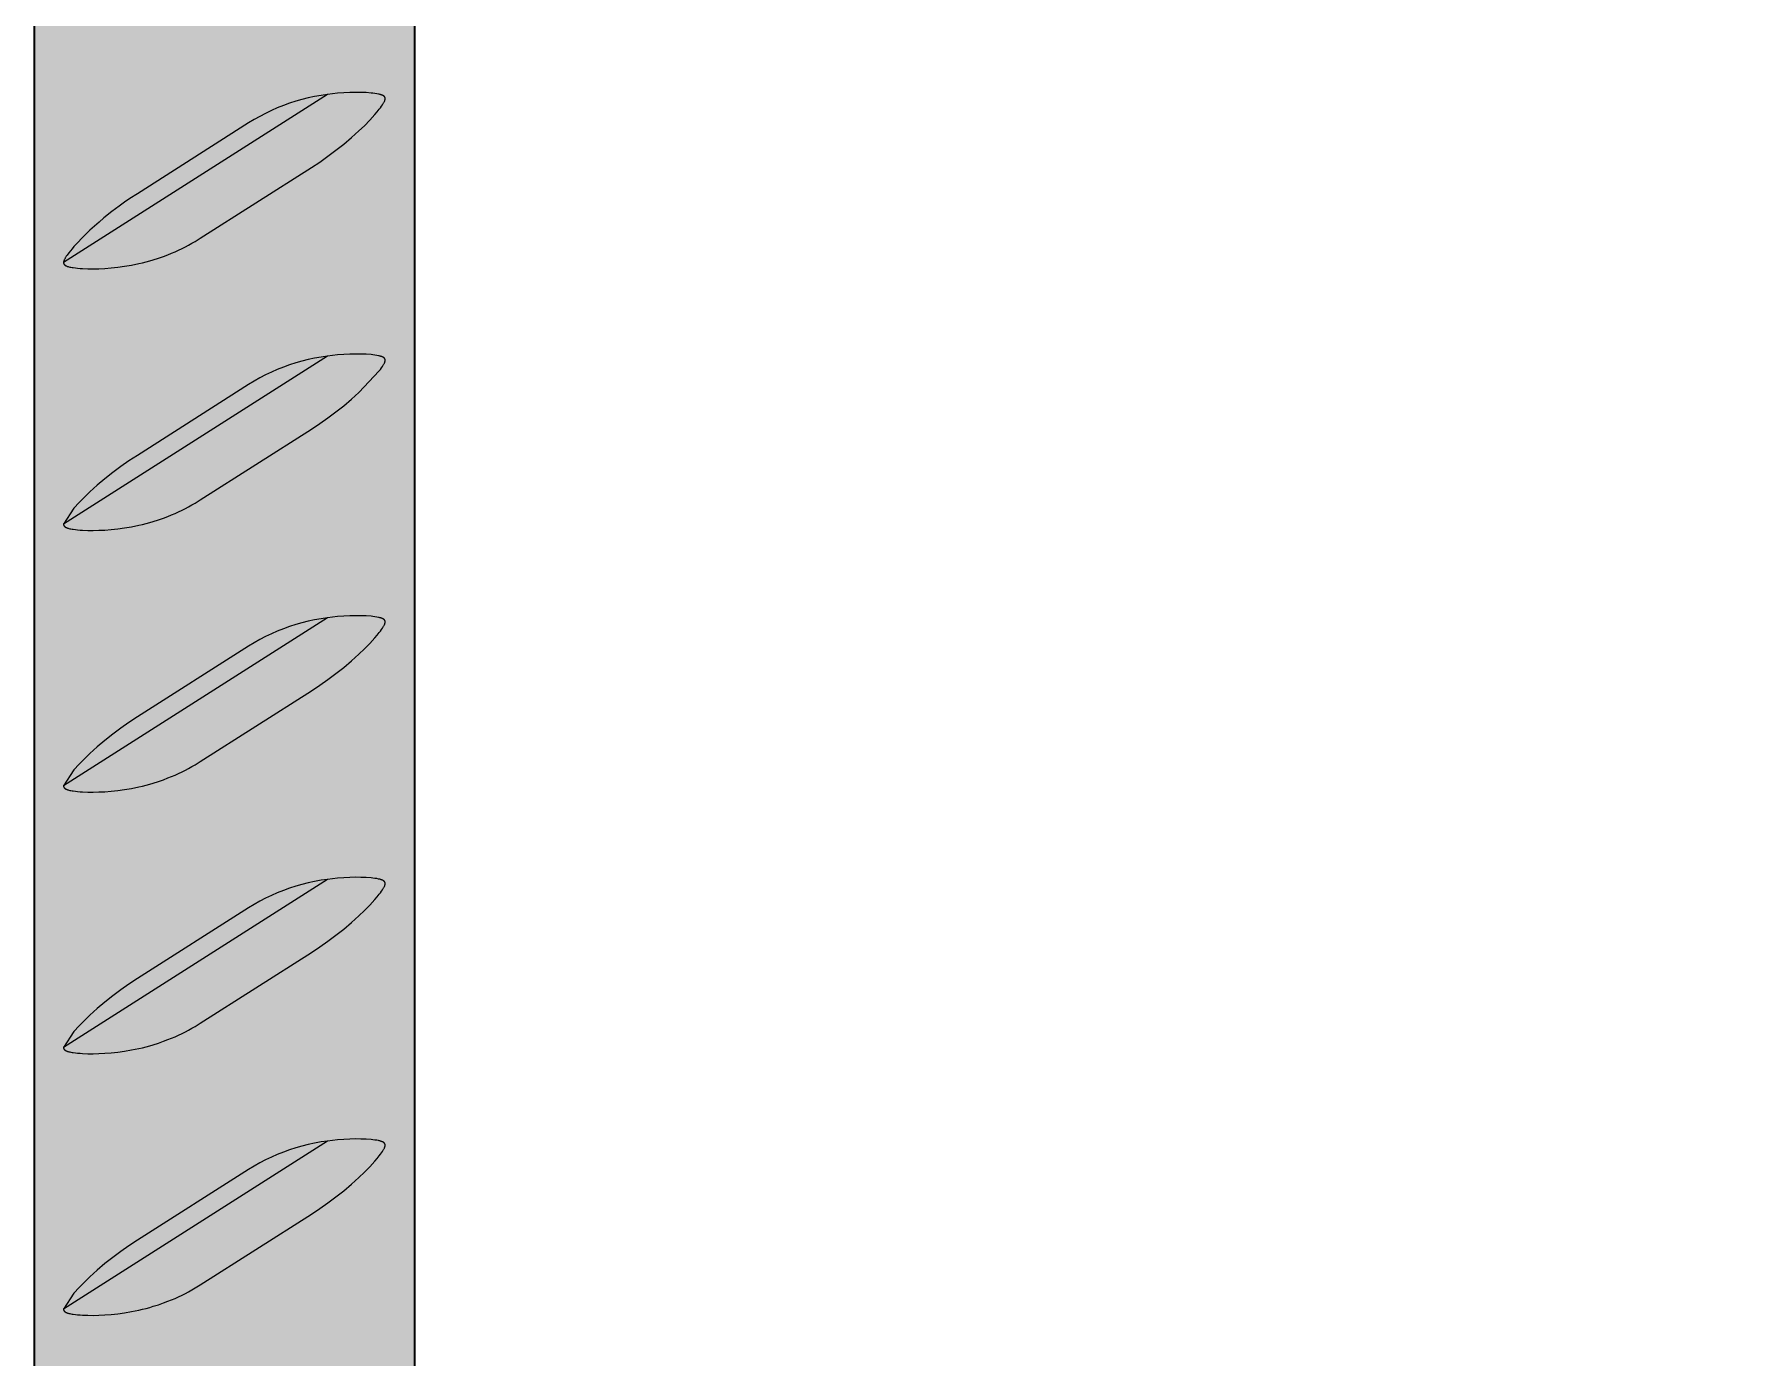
# Model space of a CAD drawing. Header units: millimetres. Extents: x -8 to 1608, y -703 to 404.
# Drawn here: x 1041.3 to 1112.8, y 291 to 346.7 of the extents above; entities that cross this region are included whole.
import ezdxf

# ---------------------------------------------------------------- set-up
doc = ezdxf.new("R2010")
doc.units = ezdxf.units.MM
doc.layers.add('Blocks', color=7, linetype='Continuous')
doc.layers.add('Blocks$Fill', color=7, linetype='Continuous', true_color=0xffffff)
doc.layers.add('Blocks$Inner', color=7, linetype='Continuous', lineweight=25, true_color=0x007f00)
doc.layers.add('Blocks$Outline', color=7, linetype='Continuous', lineweight=35, true_color=0xff3f3f)

# ---------------------------------------------------------------- blocks, each defined once
blk = doc.blocks.new('Rebar Coffee Table Side')
at = {"layer": 'Blocks$Fill'}
h = blk.add_hatch(color=256, dxfattribs=at)
h.paths.add_polyline_path([(94.85, 185.249), (95.1, 184.98), (108.803, 184.98), (550.85, 184.98), (550.85, 4), (550.851, 1.932), (550.855, 1.864), (550.861, 1.795), (550.869, 1.728), (550.879, 1.66), (550.892, 1.593), (550.907, 1.526), (550.924, 1.46), (550.944, 1.395), (550.966, 1.33), (550.99, 1.266), (551.016, 1.203), (551.044, 1.141), (551.074, 1.08), (551.107, 1.02), (551.141, 0.961), (551.178, 0.903), (551.216, 0.847), (551.257, 0.792), (551.299, 0.738), (551.343, 0.686), (551.389, 0.635), (551.436, 0.586), (551.485, 0.538), (551.536, 0.493), (551.588, 0.449), (551.642, 0.406), (551.697, 0.366), (551.753, 0.328), (551.811, 0.291), (551.87, 0.257), (551.93, 0.224), (551.991, 0.194), (552.053, 0.166), (552.116, 0.139), (552.18, 0.115), (552.245, 0.094), (552.311, 0.074), (552.377, 0.057), (552.443, 0.042), (552.51, 0.029), (552.578, 0.019), (552.646, 0.01), (552.714, 0.005), (552.782, 0.001), (552.85, 0), (564.919, 0.001), (564.987, 0.005), (565.055, 0.01), (565.123, 0.019), (565.19, 0.029), (565.257, 0.042), (565.324, 0.057), (565.39, 0.074), (565.455, 0.094), (565.52, 0.115), (565.584, 0.139), (565.647, 0.166), (565.709, 0.194), (565.77, 0.224), (565.83, 0.257), (565.889, 0.291), (565.947, 0.328), (566.004, 0.366), (566.059, 0.406), (566.112, 0.449), (566.165, 0.493), (566.215, 0.538), (566.264, 0.586), (566.312, 0.635), (566.358, 0.686), (566.402, 0.738), (566.444, 0.792), (566.484, 0.847), (566.523, 0.903), (566.559, 0.961), (566.594, 1.02), (566.626, 1.08), (566.656, 1.141), (566.685, 1.203), (566.711, 1.266), (566.735, 1.33), (566.757, 1.395), (566.776, 1.46), (566.793, 1.526), (566.808, 1.593), (566.821, 1.66), (566.832, 1.728), (566.84, 1.795), (566.846, 1.864), (566.849, 1.932), (566.85, 2), (566.85, 397), (559.345, 397), (550.851, 397), (550.85, 385.98), (429.135, 385.98), (428.886, 386), (546.85, 386), (547.85, 387), (547.85, 403), (546.85, 404), (98.85, 404), (97.85, 403), (97.85, 387), (98.85, 386), (216.815, 386), (216.565, 385.98), (95.1, 385.98), (94.851, 385.722), (94.85, 397), (91.783, 397), (87.794, 397), (86.355, 397), (78.85, 397), (78.85, 3), (78.851, 1.932), (78.855, 1.864), (78.861, 1.795), (78.869, 1.728), (78.879, 1.66), (78.892, 1.593), (78.907, 1.526), (78.924, 1.46), (78.944, 1.395), (78.966, 1.33), (78.99, 1.266), (79.016, 1.203), (79.044, 1.141), (79.074, 1.08), (79.107, 1.02), (79.141, 0.961), (79.178, 0.903), (79.216, 0.847), (79.257, 0.792), (79.299, 0.738), (79.343, 0.686), (79.389, 0.635), (79.436, 0.586), (79.485, 0.538), (79.536, 0.493), (79.588, 0.449), (79.642, 0.406), (79.697, 0.366), (79.753, 0.328), (79.811, 0.291), (79.87, 0.257), (79.93, 0.224), (79.991, 0.194), (80.053, 0.166), (80.116, 0.139), (80.18, 0.115), (80.245, 0.094), (80.311, 0.074), (80.377, 0.057), (80.443, 0.042), (80.51, 0.029), (80.578, 0.019), (80.646, 0.01), (80.714, 0.005), (80.782, 0.001), (80.85, 0), (92.919, 0.001), (92.987, 0.005), (93.055, 0.01), (93.123, 0.019), (93.19, 0.029), (93.257, 0.042), (93.324, 0.057), (93.39, 0.074), (93.455, 0.094), (93.52, 0.115), (93.584, 0.139), (93.647, 0.166), (93.709, 0.194), (93.77, 0.224), (93.83, 0.257), (93.889, 0.291), (93.947, 0.328), (94.004, 0.366), (94.059, 0.406), (94.112, 0.449), (94.165, 0.493), (94.215, 0.538), (94.264, 0.586), (94.312, 0.635), (94.358, 0.686), (94.402, 0.738), (94.444, 0.792), (94.484, 0.847), (94.523, 0.903), (94.559, 0.961), (94.594, 1.02), (94.626, 1.08), (94.656, 1.141), (94.685, 1.203), (94.711, 1.266), (94.735, 1.33), (94.757, 1.395), (94.776, 1.46), (94.793, 1.526), (94.808, 1.593), (94.821, 1.66), (94.832, 1.728), (94.84, 1.795), (94.846, 1.864), (94.849, 1.932), (94.85, 2)], flags=0)
h.paths.add_polyline_path([(322.147, 200.98), (95.1, 200.98), (94.851, 200.722), (94.85, 370.247), (95.1, 369.98), (108.803, 369.98), (550.85, 369.98), (550.85, 200.98), (404.73, 200.98), (323.635, 200.98)], flags=0)
at = {"layer": 'Blocks$Inner'}
for points in [[(78.85, 3), (78.85, 397)], [(94.85, 370.247), (94.85, 200.722)], [(91.183, 344.159), (90.912, 344.119), (90.643, 344.07), (90.376, 344.012), (90.11, 343.946), (89.847, 343.87), (89.587, 343.786), (89.33, 343.693), (89.076, 343.592), (88.825, 343.482), (88.578, 343.364), (88.336, 343.238), (88.098, 343.103), (87.864, 342.961), (83.193, 339.986), (82.876, 339.779), (82.649, 339.623), (82.425, 339.463), (82.119, 339.233), (81.785, 338.966), (81.581, 338.794), (81.387, 338.624), (81.198, 338.451), (81.023, 338.284), (80.853, 338.114), (80.687, 337.939), (80.525, 337.76), (80.451, 337.674), (80.379, 337.587), (80.309, 337.497), (80.241, 337.406), (80.207, 337.357), (80.192, 337.333), (80.177, 337.309), (80.164, 337.288), (80.152, 337.267), (80.14, 337.245), (80.129, 337.223), (80.121, 337.206), (80.117, 337.197), (80.114, 337.188), (80.11, 337.18), (80.107, 337.171), (80.104, 337.162), (80.101, 337.152), (80.099, 337.145), (80.097, 337.138), (80.095, 337.131), (80.094, 337.123), (80.093, 337.116), (80.092, 337.112), (80.092, 337.109), (80.092, 337.105), (80.091, 337.101), (80.091, 337.098), (80.091, 337.094), (80.091, 337.09), (80.091, 337.086), (80.091, 337.082), (80.091, 337.078), (80.092, 337.074), (80.092, 337.07), (80.093, 337.067), (80.094, 337.063), (80.094, 337.059), (80.095, 337.056), (80.096, 337.052), (80.097, 337.048), (80.098, 337.045), (80.1, 337.041), (80.101, 337.038), (80.103, 337.035), (80.104, 337.033), (80.105, 337.031), (80.106, 337.028), (80.108, 337.024), (80.11, 337.021), (80.113, 337.018), (80.115, 337.015), (80.117, 337.012), (80.12, 337.009), (80.122, 337.006), (80.125, 337.003), (80.127, 337), (80.13, 336.997), (80.133, 336.995), (80.136, 336.992), (80.139, 336.99), (80.142, 336.987), (80.146, 336.984), (80.15, 336.981), (80.154, 336.978), (80.158, 336.975), (80.162, 336.972), (80.166, 336.97), (80.171, 336.967), (80.175, 336.965), (80.184, 336.96), (80.193, 336.955), (80.202, 336.951), (80.211, 336.947), (80.223, 336.942), (80.236, 336.937), (80.249, 336.932), (80.262, 336.928), (80.289, 336.92), (80.315, 336.913), (80.359, 336.902), (80.403, 336.893), (80.449, 336.885), (80.494, 336.878), (80.587, 336.865), (80.682, 336.855), (80.785, 336.846), (80.891, 336.84), (81.108, 336.831), (81.335, 336.829), (81.571, 336.834), (81.825, 336.846), (82.091, 336.866), (82.373, 336.896), (82.654, 336.935), (82.953, 336.986), (83.25, 337.047), (83.404, 337.083), (83.558, 337.122), (83.712, 337.164), (83.864, 337.209), (84.077, 337.276), (84.288, 337.35), (84.478, 337.421), (84.628, 337.482), (84.777, 337.545), (84.924, 337.612), (85.07, 337.682), (85.21, 337.752), (85.348, 337.825), (85.485, 337.901), (85.621, 337.98), (85.837, 338.113), (90.507, 341.088), (90.859, 341.318), (91.204, 341.558), (91.54, 341.81), (91.87, 342.071), (92.19, 342.342), (92.503, 342.624), (92.734, 342.846), (92.959, 343.076), (93.175, 343.314), (93.268, 343.422), (93.358, 343.533), (93.409, 343.6), (93.459, 343.668), (93.496, 343.722), (93.514, 343.749), (93.531, 343.777), (93.545, 343.8), (93.557, 343.823), (93.569, 343.847), (93.575, 343.859), (93.581, 343.871), (93.584, 343.88), (93.588, 343.889), (93.592, 343.898), (93.595, 343.908), (93.598, 343.917), (93.601, 343.926), (93.603, 343.936), (93.604, 343.941), (93.605, 343.946), (93.607, 343.953), (93.608, 343.96), (93.608, 343.964), (93.609, 343.968), (93.609, 343.972), (93.609, 343.975), (93.609, 343.979), (93.61, 343.983), (93.61, 343.987), (93.609, 343.99), (93.609, 343.994), (93.609, 343.998), (93.608, 344.002), (93.608, 344.005), (93.607, 344.009), (93.607, 344.012), (93.606, 344.015), (93.605, 344.018), (93.604, 344.021), (93.603, 344.025), (93.602, 344.028), (93.601, 344.031), (93.6, 344.034), (93.599, 344.037), (93.597, 344.04), (93.596, 344.043), (93.594, 344.046), (93.593, 344.049), (93.591, 344.052), (93.589, 344.054), (93.587, 344.057), (93.585, 344.06), (93.582, 344.063), (93.58, 344.066), (93.578, 344.069), (93.575, 344.072), (93.573, 344.074), (93.57, 344.077), (93.567, 344.08), (93.564, 344.082), (93.562, 344.084), (93.559, 344.087), (93.556, 344.089), (93.553, 344.091), (93.547, 344.096), (93.543, 344.099), (93.539, 344.101), (93.535, 344.104), (93.531, 344.106), (93.523, 344.111), (93.515, 344.115), (93.506, 344.119), (93.498, 344.123), (93.489, 344.127), (93.48, 344.131), (93.469, 344.135), (93.457, 344.14), (93.445, 344.144), (93.433, 344.148), (93.409, 344.155), (93.385, 344.161), (93.358, 344.168), (93.33, 344.174), (93.253, 344.189), (93.175, 344.201), (93.097, 344.211), (93.018, 344.219), (92.81, 344.235), (92.592, 344.243), (92.365, 344.245), (92.129, 344.24), (91.869, 344.228), (91.61, 344.208), (91.396, 344.186), (91.183, 344.159), (80.091, 337.094)], [(91.183, 333.159), (90.912, 333.119), (90.643, 333.07), (90.376, 333.012), (90.11, 332.946), (89.847, 332.87), (89.587, 332.786), (89.33, 332.693), (89.076, 332.592), (88.825, 332.482), (88.578, 332.364), (88.336, 332.238), (88.098, 332.103), (87.864, 331.961), (83.193, 328.986), (82.841, 328.756), (82.497, 328.516), (82.16, 328.264), (81.831, 328.003), (81.51, 327.732), (81.198, 327.451), (80.966, 327.228), (80.742, 326.998), (80.525, 326.76), (80.091, 326.094), (80.091, 326.09), (80.091, 326.086), (80.091, 326.082), (80.091, 326.078), (80.092, 326.074), (80.092, 326.07), (80.093, 326.067), (80.094, 326.063), (80.094, 326.059), (80.095, 326.056), (80.096, 326.052), (80.097, 326.048), (80.098, 326.045), (80.1, 326.041), (80.101, 326.038), (80.103, 326.035), (80.104, 326.033), (80.105, 326.031), (80.106, 326.028), (80.108, 326.024), (80.11, 326.021), (80.113, 326.018), (80.115, 326.015), (80.117, 326.012), (80.12, 326.009), (80.122, 326.006), (80.125, 326.003), (80.127, 326), (80.13, 325.997), (80.133, 325.995), (80.136, 325.992), (80.139, 325.99), (80.142, 325.987), (80.146, 325.984), (80.15, 325.981), (80.154, 325.978), (80.158, 325.975), (80.162, 325.972), (80.166, 325.97), (80.171, 325.967), (80.175, 325.965), (80.184, 325.96), (80.193, 325.955), (80.202, 325.951), (80.211, 325.947), (80.223, 325.942), (80.236, 325.937), (80.249, 325.932), (80.262, 325.928), (80.289, 325.92), (80.315, 325.913), (80.359, 325.902), (80.403, 325.893), (80.449, 325.885), (80.494, 325.878), (80.587, 325.865), (80.682, 325.855), (80.785, 325.846), (80.891, 325.84), (81.108, 325.831), (81.335, 325.829), (81.571, 325.834), (81.825, 325.846), (82.091, 325.866), (82.373, 325.896), (82.654, 325.935), (82.953, 325.986), (83.25, 326.047), (83.404, 326.083), (83.558, 326.122), (83.712, 326.164), (83.864, 326.209), (84.077, 326.276), (84.288, 326.35), (84.478, 326.421), (84.628, 326.482), (84.777, 326.545), (84.924, 326.612), (85.07, 326.682), (85.21, 326.752), (85.348, 326.825), (85.485, 326.901), (85.621, 326.98), (85.837, 327.113), (90.507, 330.088), (90.859, 330.318), (91.204, 330.558), (91.54, 330.81), (91.87, 331.071), (92.19, 331.342), (92.503, 331.624), (93.358, 332.533), (93.409, 332.6), (93.459, 332.668), (93.496, 332.722), (93.514, 332.749), (93.531, 332.777), (93.545, 332.8), (93.557, 332.823), (93.569, 332.847), (93.575, 332.859), (93.581, 332.871), (93.584, 332.88), (93.588, 332.889), (93.592, 332.898), (93.595, 332.908), (93.598, 332.917), (93.601, 332.926), (93.603, 332.936), (93.604, 332.941), (93.605, 332.946), (93.607, 332.953), (93.608, 332.96), (93.608, 332.964), (93.609, 332.968), (93.609, 332.972), (93.609, 332.975), (93.609, 332.979), (93.61, 332.983), (93.61, 332.987), (93.609, 332.99), (93.609, 332.994), (93.609, 332.998), (93.608, 333.002), (93.608, 333.005), (93.607, 333.009), (93.607, 333.012), (93.606, 333.015), (93.605, 333.018), (93.604, 333.021), (93.603, 333.025), (93.602, 333.028), (93.601, 333.031), (93.6, 333.034), (93.599, 333.037), (93.597, 333.04), (93.596, 333.043), (93.594, 333.046), (93.593, 333.049), (93.591, 333.052), (93.589, 333.054), (93.587, 333.057), (93.585, 333.06), (93.582, 333.063), (93.58, 333.066), (93.578, 333.069), (93.575, 333.072), (93.573, 333.074), (93.57, 333.077), (93.567, 333.08), (93.564, 333.082), (93.562, 333.084), (93.559, 333.087), (93.556, 333.089), (93.553, 333.091), (93.547, 333.096), (93.543, 333.099), (93.539, 333.101), (93.535, 333.104), (93.531, 333.106), (93.523, 333.111), (93.515, 333.115), (93.506, 333.119), (93.498, 333.123), (93.489, 333.127), (93.48, 333.131), (93.469, 333.135), (93.457, 333.14), (93.445, 333.144), (93.433, 333.148), (93.409, 333.155), (93.385, 333.161), (93.358, 333.168), (93.33, 333.174), (93.253, 333.189), (93.175, 333.201), (93.097, 333.211), (93.018, 333.219), (92.81, 333.235), (92.592, 333.243), (92.365, 333.245), (92.129, 333.24), (91.869, 333.228), (91.61, 333.208), (91.396, 333.186), (91.183, 333.159), (80.091, 326.094)], [(91.183, 322.159), (90.912, 322.119), (90.643, 322.07), (90.376, 322.012), (90.11, 321.946), (89.847, 321.87), (89.587, 321.786), (89.33, 321.693), (89.076, 321.592), (88.825, 321.482), (88.578, 321.364), (88.336, 321.238), (88.098, 321.103), (87.864, 320.961), (83.193, 317.986), (82.841, 317.756), (82.497, 317.516), (82.16, 317.264), (81.831, 317.003), (81.51, 316.732), (81.198, 316.451), (80.966, 316.228), (80.742, 315.998), (80.525, 315.76), (80.091, 315.094), (80.091, 315.09), (80.091, 315.086), (80.091, 315.082), (80.091, 315.078), (80.092, 315.074), (80.092, 315.07), (80.093, 315.067), (80.094, 315.063), (80.094, 315.059), (80.095, 315.056), (80.096, 315.052), (80.097, 315.048), (80.098, 315.045), (80.1, 315.041), (80.101, 315.038), (80.103, 315.035), (80.104, 315.033), (80.105, 315.031), (80.106, 315.028), (80.108, 315.024), (80.11, 315.021), (80.113, 315.018), (80.115, 315.015), (80.117, 315.012), (80.12, 315.009), (80.122, 315.006), (80.125, 315.003), (80.127, 315), (80.13, 314.997), (80.133, 314.995), (80.136, 314.992), (80.139, 314.99), (80.142, 314.987), (80.146, 314.984), (80.15, 314.981), (80.154, 314.978), (80.158, 314.975), (80.162, 314.972), (80.166, 314.97), (80.171, 314.967), (80.175, 314.965), (80.184, 314.96), (80.193, 314.955), (80.202, 314.951), (80.211, 314.947), (80.223, 314.942), (80.236, 314.937), (80.249, 314.932), (80.262, 314.928), (80.289, 314.92), (80.315, 314.913), (80.359, 314.902), (80.403, 314.893), (80.449, 314.885), (80.494, 314.878), (80.587, 314.865), (80.682, 314.855), (80.785, 314.846), (80.891, 314.84), (81.108, 314.831), (81.335, 314.829), (81.571, 314.834), (81.825, 314.846), (82.091, 314.866), (82.373, 314.896), (82.654, 314.935), (82.953, 314.986), (83.25, 315.047), (83.404, 315.083), (83.558, 315.122), (83.712, 315.164), (83.864, 315.209), (84.077, 315.276), (84.288, 315.35), (84.478, 315.421), (84.628, 315.482), (84.777, 315.545), (84.924, 315.612), (85.07, 315.682), (85.21, 315.752), (85.348, 315.825), (85.485, 315.901), (85.621, 315.98), (85.837, 316.113), (90.507, 319.088), (90.859, 319.318), (91.204, 319.558), (91.54, 319.81), (91.87, 320.071), (92.19, 320.342), (92.503, 320.624), (92.734, 320.846), (92.959, 321.076), (93.175, 321.314), (93.268, 321.422), (93.358, 321.533), (93.409, 321.6), (93.459, 321.668), (93.496, 321.722), (93.514, 321.749), (93.531, 321.777), (93.545, 321.8), (93.557, 321.823), (93.569, 321.847), (93.575, 321.859), (93.581, 321.871), (93.584, 321.88), (93.588, 321.889), (93.592, 321.898), (93.595, 321.908), (93.598, 321.917), (93.601, 321.926), (93.603, 321.936), (93.604, 321.941), (93.605, 321.946), (93.607, 321.953), (93.608, 321.96), (93.608, 321.964), (93.609, 321.968), (93.609, 321.972), (93.609, 321.975), (93.609, 321.979), (93.61, 321.983), (93.61, 321.987), (93.609, 321.99), (93.609, 321.994), (93.609, 321.998), (93.608, 322.002), (93.608, 322.005), (93.607, 322.009), (93.607, 322.012), (93.606, 322.015), (93.605, 322.018), (93.604, 322.021), (93.603, 322.025), (93.602, 322.028), (93.601, 322.031), (93.6, 322.034), (93.599, 322.037), (93.597, 322.04), (93.596, 322.043), (93.594, 322.046), (93.593, 322.049), (93.591, 322.052), (93.589, 322.054), (93.587, 322.057), (93.585, 322.06), (93.582, 322.063), (93.58, 322.066), (93.578, 322.069), (93.575, 322.072), (93.573, 322.074), (93.57, 322.077), (93.567, 322.08), (93.564, 322.082), (93.562, 322.084), (93.559, 322.087), (93.556, 322.089), (93.553, 322.091), (93.547, 322.096), (93.543, 322.099), (93.539, 322.101), (93.535, 322.104), (93.531, 322.106), (93.523, 322.111), (93.515, 322.115), (93.506, 322.119), (93.498, 322.123), (93.489, 322.127), (93.48, 322.131), (93.469, 322.135), (93.457, 322.14), (93.445, 322.144), (93.433, 322.148), (93.409, 322.155), (93.385, 322.161), (93.358, 322.168), (93.33, 322.174), (93.253, 322.189), (93.175, 322.201), (93.097, 322.211), (93.018, 322.219), (92.81, 322.235), (92.592, 322.243), (92.365, 322.245), (92.129, 322.24), (91.869, 322.228), (91.61, 322.208), (91.396, 322.186), (91.183, 322.159), (80.091, 315.094)], [(91.183, 311.159), (90.912, 311.119), (90.643, 311.07), (90.376, 311.012), (90.11, 310.946), (89.847, 310.87), (89.587, 310.786), (89.33, 310.693), (89.076, 310.592), (88.825, 310.482), (88.578, 310.364), (88.336, 310.238), (88.098, 310.103), (87.864, 309.961), (83.193, 306.986), (82.841, 306.756), (82.497, 306.516), (82.16, 306.264), (81.831, 306.003), (81.51, 305.732), (81.198, 305.451), (80.966, 305.228), (80.742, 304.998), (80.525, 304.76), (80.091, 304.094), (80.091, 304.09), (80.091, 304.086), (80.091, 304.082), (80.091, 304.078), (80.092, 304.074), (80.092, 304.07), (80.093, 304.067), (80.094, 304.063), (80.094, 304.059), (80.095, 304.056), (80.096, 304.052), (80.097, 304.048), (80.098, 304.045), (80.1, 304.041), (80.101, 304.038), (80.103, 304.035), (80.104, 304.033), (80.105, 304.031), (80.106, 304.028), (80.108, 304.024), (80.11, 304.021), (80.113, 304.018), (80.115, 304.015), (80.117, 304.012), (80.12, 304.009), (80.122, 304.006), (80.125, 304.003), (80.127, 304), (80.13, 303.997), (80.133, 303.995), (80.136, 303.992), (80.139, 303.99), (80.142, 303.987), (80.146, 303.984), (80.15, 303.981), (80.154, 303.978), (80.158, 303.975), (80.162, 303.972), (80.166, 303.97), (80.171, 303.967), (80.175, 303.965), (80.184, 303.96), (80.193, 303.955), (80.202, 303.951), (80.211, 303.947), (80.223, 303.942), (80.236, 303.937), (80.249, 303.932), (80.262, 303.928), (80.289, 303.92), (80.315, 303.913), (80.359, 303.902), (80.403, 303.893), (80.449, 303.885), (80.494, 303.878), (80.587, 303.865), (80.682, 303.855), (80.785, 303.846), (80.891, 303.84), (81.108, 303.831), (81.335, 303.829), (81.571, 303.834), (81.825, 303.846), (82.091, 303.866), (82.373, 303.896), (82.654, 303.935), (82.953, 303.986), (83.25, 304.047), (83.404, 304.083), (83.558, 304.122), (83.712, 304.164), (83.864, 304.209), (84.077, 304.276), (84.288, 304.35), (84.478, 304.421), (84.628, 304.482), (84.777, 304.545), (84.924, 304.612), (85.07, 304.682), (85.21, 304.752), (85.348, 304.825), (85.485, 304.901), (85.621, 304.98), (85.837, 305.113), (90.507, 308.088), (90.859, 308.318), (91.204, 308.558), (91.54, 308.81), (91.87, 309.071), (92.19, 309.342), (92.503, 309.624), (92.734, 309.846), (92.959, 310.076), (93.175, 310.314), (93.268, 310.422), (93.358, 310.533), (93.409, 310.6), (93.459, 310.668), (93.496, 310.722), (93.514, 310.749), (93.531, 310.777), (93.545, 310.8), (93.557, 310.823), (93.569, 310.847), (93.575, 310.859), (93.581, 310.871), (93.584, 310.88), (93.588, 310.889), (93.592, 310.898), (93.595, 310.908), (93.598, 310.917), (93.601, 310.926), (93.603, 310.936), (93.604, 310.941), (93.605, 310.946), (93.607, 310.953), (93.608, 310.96), (93.608, 310.964), (93.609, 310.968), (93.609, 310.972), (93.609, 310.975), (93.609, 310.979), (93.61, 310.983), (93.61, 310.987), (93.609, 310.99), (93.609, 310.994), (93.609, 310.998), (93.608, 311.002), (93.608, 311.005), (93.607, 311.009), (93.607, 311.012), (93.606, 311.015), (93.605, 311.018), (93.604, 311.021), (93.603, 311.025), (93.602, 311.028), (93.601, 311.031), (93.6, 311.034), (93.599, 311.037), (93.597, 311.04), (93.596, 311.043), (93.594, 311.046), (93.593, 311.049), (93.591, 311.052), (93.589, 311.054), (93.587, 311.057), (93.585, 311.06), (93.582, 311.063), (93.58, 311.066), (93.578, 311.069), (93.575, 311.072), (93.573, 311.074), (93.57, 311.077), (93.567, 311.08), (93.564, 311.082), (93.562, 311.084), (93.559, 311.087), (93.556, 311.089), (93.553, 311.091), (93.547, 311.096), (93.543, 311.099), (93.539, 311.101), (93.535, 311.104), (93.531, 311.106), (93.523, 311.111), (93.515, 311.115), (93.506, 311.119), (93.498, 311.123), (93.489, 311.127), (93.48, 311.131), (93.469, 311.135), (93.457, 311.14), (93.445, 311.144), (93.433, 311.148), (93.409, 311.155), (93.385, 311.161), (93.358, 311.168), (93.33, 311.174), (93.253, 311.189), (93.175, 311.201), (93.097, 311.211), (93.018, 311.219), (92.81, 311.235), (92.592, 311.243), (92.365, 311.245), (92.129, 311.24), (91.869, 311.228), (91.61, 311.208), (91.396, 311.186), (91.183, 311.159), (80.091, 304.094)], [(91.183, 300.159), (90.912, 300.119), (90.643, 300.07), (90.376, 300.012), (90.11, 299.946), (89.847, 299.87), (89.587, 299.786), (89.33, 299.693), (89.076, 299.592), (88.825, 299.482), (88.578, 299.364), (88.336, 299.238), (88.098, 299.103), (87.864, 298.961), (83.193, 295.986), (82.841, 295.756), (82.497, 295.516), (82.16, 295.264), (81.831, 295.003), (81.51, 294.732), (81.198, 294.451), (80.966, 294.228), (80.742, 293.998), (80.525, 293.76), (80.091, 293.094), (80.091, 293.09), (80.091, 293.086), (80.091, 293.082), (80.091, 293.078), (80.092, 293.074), (80.092, 293.07), (80.093, 293.067), (80.094, 293.063), (80.094, 293.059), (80.095, 293.056), (80.096, 293.052), (80.097, 293.048), (80.098, 293.045), (80.1, 293.041), (80.101, 293.038), (80.103, 293.035), (80.104, 293.033), (80.105, 293.031), (80.106, 293.028), (80.108, 293.024), (80.11, 293.021), (80.113, 293.018), (80.115, 293.015), (80.117, 293.012), (80.12, 293.009), (80.122, 293.006), (80.125, 293.003), (80.127, 293), (80.13, 292.997), (80.133, 292.995), (80.136, 292.992), (80.139, 292.99), (80.142, 292.987), (80.146, 292.984), (80.15, 292.981), (80.154, 292.978), (80.158, 292.975), (80.162, 292.972), (80.166, 292.97), (80.171, 292.967), (80.175, 292.965), (80.184, 292.96), (80.193, 292.955), (80.202, 292.951), (80.211, 292.947), (80.223, 292.942), (80.236, 292.937), (80.249, 292.932), (80.262, 292.928), (80.289, 292.92), (80.315, 292.913), (80.359, 292.902), (80.403, 292.893), (80.449, 292.885), (80.494, 292.878), (80.587, 292.865), (80.682, 292.855), (80.785, 292.846), (80.891, 292.84), (81.108, 292.831), (81.335, 292.829), (81.571, 292.834), (81.825, 292.846), (82.091, 292.866), (82.373, 292.896), (82.654, 292.935), (82.953, 292.986), (83.25, 293.047), (83.404, 293.083), (83.558, 293.122), (83.712, 293.164), (83.864, 293.209), (84.077, 293.276), (84.288, 293.35), (84.478, 293.421), (84.628, 293.482), (84.777, 293.545), (84.924, 293.612), (85.07, 293.682), (85.21, 293.752), (85.348, 293.825), (85.485, 293.901), (85.621, 293.98), (85.837, 294.113), (90.507, 297.088), (90.859, 297.318), (91.204, 297.558), (91.54, 297.81), (91.87, 298.071), (92.19, 298.342), (92.503, 298.624), (92.734, 298.846), (92.959, 299.076), (93.175, 299.314), (93.268, 299.422), (93.358, 299.533), (93.409, 299.6), (93.459, 299.668), (93.496, 299.722), (93.514, 299.749), (93.531, 299.777), (93.545, 299.8), (93.557, 299.823), (93.569, 299.847), (93.575, 299.859), (93.581, 299.871), (93.584, 299.88), (93.588, 299.889), (93.592, 299.898), (93.595, 299.908), (93.598, 299.917), (93.601, 299.926), (93.603, 299.936), (93.604, 299.941), (93.605, 299.946), (93.607, 299.953), (93.608, 299.96), (93.608, 299.964), (93.609, 299.968), (93.609, 299.972), (93.609, 299.975), (93.609, 299.979), (93.61, 299.983), (93.61, 299.987), (93.609, 299.99), (93.609, 299.994), (93.609, 299.998), (93.608, 300.002), (93.608, 300.005), (93.607, 300.009), (93.607, 300.012), (93.606, 300.015), (93.605, 300.018), (93.604, 300.021), (93.603, 300.025), (93.602, 300.028), (93.601, 300.031), (93.6, 300.034), (93.599, 300.037), (93.597, 300.04), (93.596, 300.043), (93.594, 300.046), (93.593, 300.049), (93.591, 300.052), (93.589, 300.054), (93.587, 300.057), (93.585, 300.06), (93.582, 300.063), (93.58, 300.066), (93.578, 300.069), (93.575, 300.072), (93.573, 300.074), (93.57, 300.077), (93.567, 300.08), (93.564, 300.082), (93.562, 300.084), (93.559, 300.087), (93.556, 300.089), (93.553, 300.091), (93.547, 300.096), (93.543, 300.099), (93.539, 300.101), (93.535, 300.104), (93.531, 300.106), (93.523, 300.111), (93.515, 300.115), (93.506, 300.119), (93.498, 300.123), (93.489, 300.127), (93.48, 300.131), (93.469, 300.135), (93.457, 300.14), (93.445, 300.144), (93.433, 300.148), (93.409, 300.155), (93.385, 300.161), (93.358, 300.168), (93.33, 300.174), (93.253, 300.189), (93.175, 300.201), (93.097, 300.211), (93.018, 300.219), (92.81, 300.235), (92.592, 300.243), (92.365, 300.245), (92.129, 300.24), (91.869, 300.228), (91.61, 300.208), (91.396, 300.186), (91.183, 300.159), (80.091, 293.094)]]:
    blk.add_lwpolyline(points, dxfattribs=at)
at = {"layer": 'Blocks$Outline'}
for points in [[(86.355, 397), (78.85, 397), (78.85, 3)], [(94.851, 200.722), (94.85, 370.247)]]:
    blk.add_lwpolyline(points, dxfattribs=at)

msp = doc.modelspace()

# ---------------------------------------------------------------- block references
at = {"layer": 'Blocks'}
msp.add_blockref('Rebar Coffee Table Side', (962.443, 0), dxfattribs=at)

doc.saveas('drawing.dxf')
